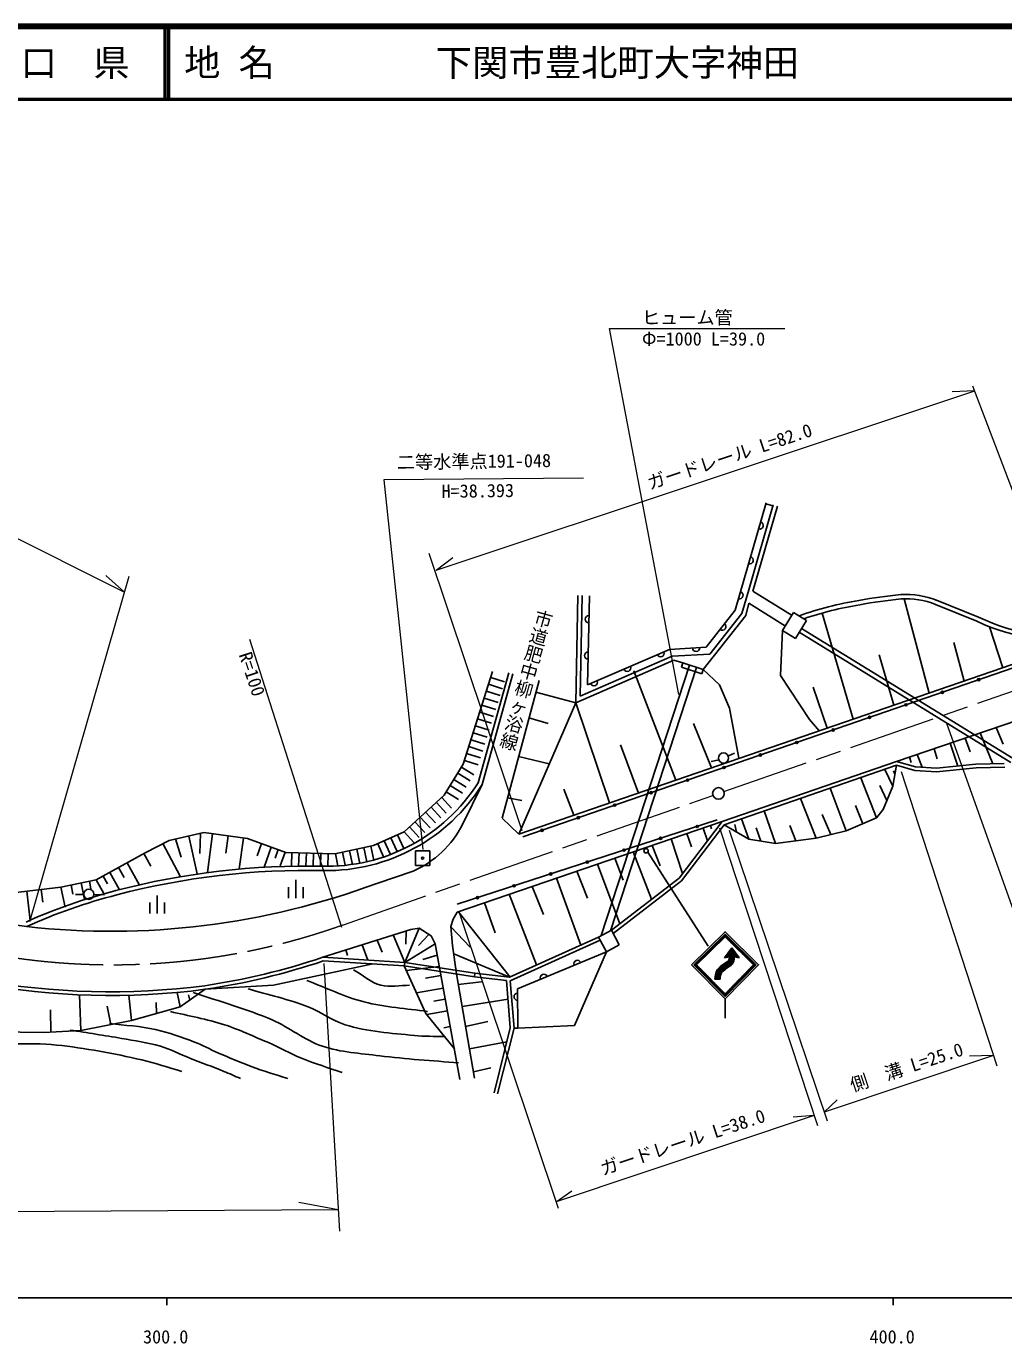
# Model space of a CAD drawing. Units: millimetres, scale not verified. Extents: x 40000 to 680000, y 20000 to 380000.
# Drawn here: x 348666 to 483193, y 198715 to 380000 of the extents above; entities that cross this region are included whole.
import ezdxf
from ezdxf.enums import TextEntityAlignment as Align

# ---------------------------------------------------------------- set-up
doc = ezdxf.new("R2010")
doc.units = ezdxf.units.MM
doc.header["$LTSCALE"] = 1000
doc.linetypes.add('CHAIN', pattern=[18.5, 12, -1.5, 3.5, -1.5])
for name, color, linetype, lineweight in [('M-BGD', 7, 'Continuous', 25), ('M-BMK', 2, 'CHAIN', 13), ('M-BMK-SRVR', 3, 'Continuous', 25), ('M-STR-HTXT', 7, 'Continuous', 13), ('M-STR-STRC', 7, 'Continuous', 25), ('M-TTL', 2, 'Continuous', 13), ('M-TTL-BAND', 7, 'Continuous', 25), ('M-TTL-LINE', 7, 'Continuous', 50), ('M-TTL-TXT', 7, 'Continuous', 50)]:
    doc.layers.add(name, color=color, linetype=linetype, lineweight=lineweight)
doc.styles.add('@ＭＳ ゴシック', font='')
doc.styles.add('ＭＳ ゴシック', font='')
doc.styles.get('@ＭＳ ゴシック').set_extended_font_data('@MS Gothic')
doc.styles.get('ＭＳ ゴシック').set_extended_font_data('MS Gothic')

# ---------------------------------------------------------------- blocks, each defined once
blk = doc.blocks.new('open_arrow')
at = {"color": 0, "linetype": 'Continuous', "lineweight": -2}
blk.add_lwpolyline([(7.5, 1.25), (0, 0), (7.5, -1.25)], dxfattribs=at)

msp = doc.modelspace()

# ---------------------------------------------------------------- hatches: boundary and pattern name
at = {"layer": 'M-STR-STRC'}
h = msp.add_hatch(dxfattribs=at)
h.set_pattern_fill('USER', color=256, style=0, pattern_type=2)
h.set_pattern_definition([(179.4106, (444838, 255051), (-2.0572, -199.9894), []), (179.4106, (444838, 255151), (-2.0572, -199.9894), [])])
h.paths.add_polyline_path([(444838, 255051), (440563, 250863), (444838, 246503), (449111, 250863), (444838, 255051), (444838, 254701), (440924, 250867), (444838, 246861), (448750, 250867), (444838, 254701)])
h = msp.add_hatch(dxfattribs=at)
h.set_pattern_fill('USER', color=256, style=0, pattern_type=2)
h.set_pattern_definition([(45, (445699, 250821), (-141.421, 141.421), []), (45, (445699, 250962), (-141.421, 141.421), [])])
h.paths.add_polyline_path([(445699, 250821), (445828, 250955), (445961, 251159), (446047, 251371), (446118, 251634), (446137, 251948), (446787, 251798), (445787, 253198), (444787, 251798), (445437, 251948), (445406, 251639), (445367, 251511), (445291, 251403), (445179, 251302), (444898, 251129), (444713, 251003), (444480, 250829), (444232, 250623), (444042, 250449), (443803, 250185), (443637, 249898), (443518, 249486), (443453, 248859), (444152, 248862), (444182, 249222), (444246, 249529), (444349, 249745), (444567, 249982), (444847, 250227), (445165, 250465), (445503, 250681)])

# ---------------------------------------------------------------- linework, layer by layer
at = {"layer": 'M-BGD'}
for p, q in [((446230, 299647), (450510, 314410)), ((451471, 314133), (448097, 302450)), ((452047, 313966), (448674, 302284)), ((450473, 314285), (451437, 314016)), ((424281, 286900), (424569, 301667)), ((424899, 287822), (425169, 301655)), ((426169, 301636), (425929, 289361)), ((448097, 302450), (447135, 299180)), ((454063, 298911), (448674, 302284)), ((472951, 288254), (469512, 301219)), ((479750, 298703), (473968, 301020)), ((442226, 294559), (446230, 299647)), ((447135, 299180), (442729, 293582)), ((448098, 300597), (447687, 298911)), ((453161, 297470), (448107, 300633)), ((454272, 299343), (452745, 296859)), ((454272, 299343), (456058, 298245)), ((462481, 284654), (458207, 299263)), ((479505, 298155), (473807, 300438)), ((447687, 298911), (441837, 291478)), ((456058, 298245), (454530, 295761)), ((483067, 291732), (481259, 297369)), ((452745, 296859), (452476, 290674)), ((452745, 296859), (454530, 295761)), ((455054, 296612), (484177, 278707)), ((455368, 297124), (485084, 278854)), ((416445, 268826), (492297, 294905)), ((416990, 268451), (492431, 294448)), ((425929, 289361), (437176, 294249)), ((437176, 294249), (442226, 294559)), ((477755, 289906), (476322, 295229)), ((437814, 292782), (424281, 286900)), ((437575, 293332), (424899, 287822)), ((439972, 292088), (427803, 254870)), ((437575, 293332), (442729, 293582)), ((439048, 292390), (437814, 292782)), ((439048, 292390), (438855, 291798)), ((441837, 291478), (439048, 292390)), ((468059, 286572), (466038, 293502)), ((410846, 275905), (415059, 291040)), ((411401, 275659), (415637, 290879)), ((412587, 290408), (414494, 289805)), ((440922, 291777), (429077, 255546)), ((432266, 291322), (438070, 276261)), ((441644, 290886), (438855, 291798)), ((441837, 291478), (441644, 290886)), ((441837, 291478), (444085, 289399)), ((452476, 290674), (456466, 284627)), ((411984, 288501), (413891, 287898)), ((412286, 289455), (414193, 288852)), ((419242, 289969), (414141, 271047)), ((424281, 286900), (418808, 288361)), ((444085, 289399), (445442, 286149)), ((458891, 283420), (456988, 289059)), ((468437, 278827), (499452, 289399)), ((411382, 286594), (413289, 285991)), ((411683, 287548), (413590, 286945)), ((416445, 268826), (424281, 286900)), ((424281, 286900), (428943, 273123)), ((410779, 284687), (412686, 284084)), ((411080, 285641), (412987, 285038)), ((417856, 284828), (420502, 284082)), ((445442, 286149), (446717, 279279)), ((456466, 284627), (457824, 283023)), ((410477, 283734), (412384, 283131)), ((442975, 277947), (440493, 284082)), ((482160, 283505), (483104, 281233)), ((409874, 281827), (411781, 281224)), ((410176, 282780), (412083, 282177)), ((432908, 274486), (430456, 281120)), ((475810, 281340), (476876, 278210)), ((477874, 282044), (478579, 280164)), ((479958, 282754), (481690, 278519)), ((409272, 279920), (411179, 279317)), ((409573, 280873), (411480, 280270)), ((416428, 279530), (420636, 278493)), ((445337, 279598), (446160, 279968)), ((470242, 279442), (470475, 278683)), ((471285, 279798), (471997, 278033)), ((473625, 280595), (474054, 279218)), ((408565, 278060), (410268, 277012)), ((408970, 278966), (410877, 278363)), ((444021, 279063), (442910, 278817)), ((468437, 278827), (444434, 270559)), ((468452, 278303), (444740, 270135)), ((467930, 275444), (466816, 277740)), ((467930, 275444), (468452, 278303)), ((468233, 277101), (468012, 277541)), ((471069, 278086), (468437, 278827)), ((470986, 277590), (468452, 278303)), ((473959, 277420), (470986, 277590)), ((473949, 277922), (471069, 278086)), ((479379, 278457), (473949, 277922)), ((479410, 277957), (473959, 277420)), ((483282, 278562), (479379, 278457)), ((483362, 278064), (479410, 277957)), ((407517, 276357), (409220, 275309)), ((408041, 277208), (409744, 276160)), ((408711, 270163), (411401, 275659)), ((465709, 271083), (463519, 276604)), ((405849, 273881), (407196, 272402)), ((406469, 274653), (408172, 273605)), ((406993, 275505), (408696, 274457)), ((414886, 273811), (416882, 273469)), ((424042, 271438), (422641, 275032)), ((457400, 268286), (455244, 273753)), ((461513, 269273), (459322, 275158)), ((467124, 273477), (466161, 275526)), ((466614, 272235), (467930, 275444)), ((404370, 272534), (405717, 271055)), ((405110, 273208), (406456, 271729)), ((451805, 267546), (450208, 272019)), ((463824, 270270), (462788, 272770)), ((465709, 271083), (466614, 272235)), ((402152, 270515), (403499, 269036)), ((402892, 271188), (404238, 269709)), ((403631, 271861), (404977, 270382)), ((407991, 259185), (443779, 270785)), ((407991, 258115), (444434, 270559)), ((414141, 271047), (416445, 268826)), ((444434, 270559), (438511, 262784)), ((444740, 270135), (438869, 262429)), ((444740, 270135), (448103, 268121)), ((446425, 269126), (446211, 270137)), ((448103, 268121), (447124, 270957)), ((459423, 268772), (458222, 271536)), ((461513, 269273), (465709, 271083)), ((368327, 267972), (373099, 269042)), ((371011, 268574), (372180, 263356)), ((372652, 268942), (372569, 266178)), ((373099, 269042), (379104, 268219)), ((374312, 268876), (373581, 263538)), ((376430, 268586), (376104, 266205)), ((398852, 268343), (399674, 266520)), ((399764, 268754), (400586, 266931)), ((400673, 269168), (402020, 267689)), ((401413, 269841), (402759, 268363)), ((439605, 268910), (440246, 267093)), ((441839, 269672), (442410, 267902)), ((442822, 270008), (442961, 269561)), ((449762, 267863), (449132, 269685)), ((454599, 267915), (453739, 270014)), ((457400, 268286), (461513, 269273)), ((365036, 266245), (368327, 267972)), ((367471, 267523), (369820, 263049)), ((369200, 268168), (369957, 265643)), ((378548, 268295), (377968, 264059)), ((379104, 268219), (384370, 266327)), ((381022, 267530), (380423, 265862)), ((382388, 267039), (381406, 264308)), ((383334, 266699), (382919, 265543)), ((393159, 266555), (393565, 264671)), ((394137, 266766), (394558, 264811)), ((395114, 266976), (395535, 265021)), ((396092, 267187), (396513, 265232)), ((397029, 267521), (397851, 265697)), ((397940, 267932), (398763, 266109)), ((402216, 264531), (402216, 266531)), ((402216, 266531), (404216, 266531)), ((404216, 266531), (404216, 264531)), ((434790, 267266), (435927, 264460)), ((437444, 268172), (438996, 263421)), ((448103, 268121), (451805, 267546)), ((451805, 267546), (457400, 268286)), ((358290, 262543), (365036, 266245)), ((362566, 264889), (364244, 261829)), ((364849, 266146), (365798, 264417)), ((384280, 266359), (383600, 264467)), ((385209, 266301), (385150, 264419)), ((386208, 266270), (386151, 264434)), ((387208, 266238), (387152, 264440)), ((388207, 266207), (388152, 264436)), ((389207, 266176), (389152, 264423)), ((390206, 266145), (390152, 264400)), ((391204, 266134), (391564, 264461)), ((392182, 266345), (392569, 264546)), ((427277, 264700), (430363, 256506)), ((429667, 265516), (430826, 262486)), ((432202, 266382), (434727, 259869)), ((359229, 263058), (359816, 261989)), ((360168, 263573), (361484, 261176)), ((361367, 264231), (362116, 262867)), ((396906, 262059), (401924, 263746)), ((404216, 264531), (402216, 264531)), ((424445, 263733), (425931, 260018)), ((346855, 260733), (353436, 261555)), ((350711, 261215), (350930, 259461)), ((353436, 261555), (358290, 262543)), ((353436, 261555), (353997, 258800)), ((354814, 261836), (355071, 260573)), ((356192, 262116), (356658, 259821)), ((357339, 262349), (357553, 261298)), ((358290, 262543), (359321, 260664)), ((384773, 261543), (384773, 260043)), ((385773, 260043), (385773, 262543)), ((386773, 261543), (386773, 260043)), ((418307, 261638), (419843, 257797)), ((421622, 262769), (424987, 253573)), ((438511, 262784), (429208, 255616)), ((438869, 262429), (429446, 255168)), ((348711, 260965), (349211, 256964)), ((356485, 260512), (355416, 260512)), ((358007, 260512), (359447, 260470)), ((365687, 259404), (365687, 257904)), ((366687, 257904), (366687, 260404)), ((367687, 259404), (367687, 257904)), ((411739, 259395), (413221, 255246)), ((415140, 260556), (418892, 250833)), ((407416, 257128), (407991, 258115)), ((408120, 258167), (415277, 249158)), ((389478, 251883), (401574, 255730)), ((402726, 255894), (400749, 251184)), ((401574, 255730), (402726, 255894)), ((402726, 255894), (404372, 254825)), ((407087, 256141), (407416, 257128)), ((407333, 253508), (407087, 256141)), ((407093, 256067), (409765, 253272)), ((429208, 255616), (427424, 254668)), ((429208, 255616), (430289, 253581)), ((396945, 254258), (397651, 252593)), ((399178, 254968), (400749, 251184)), ((400970, 255537), (400880, 253704)), ((404056, 255030), (402649, 253498)), ((404372, 254825), (404947, 253755)), ((427424, 254668), (415188, 249169)), ((427659, 254226), (415268, 248656)), ((427424, 254668), (428505, 252634)), ((392641, 252889), (392859, 252141)), ((394878, 253600), (395680, 251499)), ((404947, 253755), (400749, 251184)), ((403246, 251565), (405232, 252177)), ((404947, 253755), (408321, 235080)), ((407868, 249601), (407333, 253508)), ((407489, 252373), (415195, 249158)), ((428505, 252634), (416285, 247533)), ((428505, 252634), (424142, 242515)), ((430289, 253581), (428505, 252634)), ((382678, 248048), (396376, 250968)), ((400749, 251184), (389478, 251883)), ((400696, 250687), (389545, 251378)), ((400749, 251184), (400696, 250687)), ((410350, 249208), (400696, 250687)), ((400696, 250687), (403657, 244140)), ((410416, 249703), (400749, 251184)), ((405487, 250619), (400981, 250055)), ((403595, 249035), (405741, 249361)), ((410377, 235244), (407868, 249601)), ((408126, 248123), (411329, 248500)), ((410416, 249703), (410350, 249208)), ((414762, 248713), (410350, 249208)), ((415188, 249169), (410416, 249703)), ((414762, 248713), (415287, 242187)), ((415268, 248656), (415792, 242145)), ((356167, 241795), (355966, 246727)), ((363160, 243194), (362786, 246670)), ((369823, 245086), (369419, 247054)), ((373299, 247480), (369823, 245086)), ((371152, 246001), (370975, 246731)), ((373299, 247480), (382678, 248048)), ((406052, 247642), (402366, 246994)), ((416285, 247533), (416326, 242145)), ((360296, 242621), (359787, 245168)), ((369823, 245086), (363160, 243194)), ((366596, 244170), (366533, 245662)), ((404747, 245868), (406330, 246100)), ((408649, 245133), (414971, 246107)), ((352053, 241596), (352012, 244675)), ((363160, 243194), (356167, 241795)), ((403657, 244140), (407606, 239286)), ((406619, 244503), (403774, 243996)), ((409133, 242366), (412192, 243029)), ((351066, 241548), (342921, 241631)), ((356167, 241795), (351066, 241548)), ((407005, 242365), (406125, 242165)), ((415287, 242187), (413044, 233237)), ((415792, 242145), (413529, 233116)), ((416326, 242145), (415792, 242145)), ((424142, 242515), (416326, 242145)), ((409673, 239271), (414803, 240257)), ((410225, 236118), (412604, 236694))]:
    msp.add_line(p, q, dxfattribs=at)
msp.add_lwpolyline([(384370, 266327), (391121, 266116), (396469, 267268), (400664, 269160), (406176, 274179), (408809, 278457), (412840, 291208)], dxfattribs=at)
for centre, radius in [((444638, 279310), 700), ((433963, 266538), 300), ((403216, 265531), 150), ((357267, 260553), 700)]:
    msp.add_circle(centre, radius, dxfattribs=at)
for centre, radius, start, end in [((449612, 311315), 500, 253.83256, 73.83256), ((448220, 306512), 500, 253.83256, 73.83256), ((446828, 301710), 500, 253.83256, 73.83256), ((470666, 254819), 46756, 99.09268, 109.54559), ((474862, 239473), 62596, 95.35471, 100.66614), ((474862, 239473), 61996, 95.35471, 100.67376), ((469778, 290472), 11350, 67.98475, 93.73755), ((469778, 290472), 10750, 67.98475, 93.73755), ((470666, 254819), 46156, 99.08246, 108.94266), ((426106, 298413), 500, 88.88295, 268.88295), ((444466, 297406), 500, 231.79955, 51.79955), ((490217, 319714), 24073, 243.57745, 283.89901), ((490217, 319714), 23473, 243.51919, 283.83173), ((426008, 293414), 500, 88.88295, 268.88295), ((435967, 293724), 500, 203.4922, 23.4922), ((440851, 294474), 500, 183.50536, 3.50536), ((431382, 291731), 500, 203.4922, 23.4922), ((479765, 290083), 150, 0, 180), ((479765, 290083), 150, 180, 0), ((426796, 289737), 500, 203.4922, 23.4922), ((474754, 288356), 150, 0, 180), ((474754, 288356), 150, 180, 0), ((469743, 286629), 150, 0, 180), ((469743, 286629), 150, 180, 0), ((464732, 284903), 150, 0, 180), ((464732, 284903), 150, 180, 0), ((459721, 283176), 150, 0, 180), ((459721, 283176), 150, 180, 0), ((454710, 281449), 150, 0, 180), ((454710, 281449), 150, 180, 0), ((449700, 279722), 150, 0, 180), ((449700, 279722), 150, 180, 0), ((444689, 277996), 150, 0, 180), ((444689, 277996), 150, 180, 0), ((389985, 289088), 24678, 268.34487, 327.70974), ((389985, 289088), 25278, 269.21888, 327.91094), ((439678, 276269), 150, 0, 180), ((439678, 276269), 150, 180, 0), ((434667, 274542), 150, 0, 180), ((434667, 274542), 150, 180, 0), ((429656, 272816), 150, 0, 180), ((429656, 272816), 150, 180, 0), ((396248, 276548), 14004, 293.913, 332.87499), ((424645, 271089), 150, 0, 180), ((424645, 271089), 150, 180, 0), ((419635, 269362), 150, 0, 180), ((419635, 269362), 150, 180, 0), ((435969, 268253), 150, 0, 180), ((441010, 269888), 150, 0, 180), ((441010, 269888), 150, 180, 0), ((430927, 266619), 150, 0, 180), ((430927, 266619), 150, 180, 0), ((435969, 268253), 150, 180, 0), ((362800, 362541), 107350, 244.3297, 262.45868), ((425885, 264985), 150, 0, 180), ((425885, 264985), 150, 180, 0), ((387259, 160571), 103869, 88.68054, 104.65365), ((387259, 160571), 103269, 88.67896, 104.65436), ((420843, 263351), 150, 0, 180), ((420843, 263351), 150, 180, 0), ((380188, 186317), 77172, 104.4099, 114.14516), ((360398, 359798), 104335, 263.56833, 290.48153), ((415802, 261717), 150, 0, 180), ((415802, 261717), 150, 180, 0), ((380188, 186317), 76572, 104.40894, 114.27253), ((410760, 260082), 150, 0, 180), ((410760, 260082), 150, 180, 0), ((360219, 348625), 101987, 242.12277, 277.36868), ((360219, 348625), 101487, 242.12037, 277.36599), ((359286, 341685), 94741, 278.46331, 288.58301), ((359286, 341685), 95241, 278.46043, 288.52411), ((424523, 250972), 500, 22.65348, 202.65348), ((419909, 249046), 500, 22.65348, 202.65348), ((416294, 246460), 500, 90.43736, 270.43736)]:
    msp.add_arc(centre, radius, start, end, dxfattribs=at)
for points, knots in [([(393692, 250176), (394953, 249463), (396075, 248406), (397476, 248037), (398749, 247703), (400109, 248037), (401425, 248037)], [0, 0, 0, 0, 1, 1, 1, 2, 2, 2, 2]), ([(387275, 248696), (389908, 247708), (392452, 246441), (395173, 245734), (398018, 244994), (400987, 244856), (403893, 244418)], [0, 0, 0, 0, 1, 1, 1, 2, 2, 2, 2]), ([(371644, 247050), (375264, 245789), (378986, 244790), (382503, 243266), (384889, 242232), (386949, 240473), (389414, 239646), (391944, 238797), (394665, 238670), (397312, 238330), (400917, 237866), (404552, 237671), (408171, 237342)], [0, 0, 0, 0, 1, 1, 1, 2, 2, 2, 3, 3, 3, 4, 4, 4, 4]), ([(379212, 247544), (381955, 246721), (384771, 246114), (387439, 245076), (389200, 244391), (390737, 243170), (392540, 242608), (395613, 241649), (398879, 241438), (402083, 241127), (403449, 240994), (404826, 241017), (406197, 240962)], [0, 0, 0, 0, 1, 1, 1, 2, 2, 2, 3, 3, 3, 4, 4, 4, 4]), ([(368517, 244418), (370985, 243814), (373504, 243389), (375922, 242608), (378005, 241934), (379980, 240962), (382010, 240139)], [0, 0, 0, 0, 1, 1, 1, 2, 2, 2, 2]), ([(354696, 241867), (357054, 241483), (359420, 241142), (361771, 240715), (363560, 240391), (365378, 240170), (367119, 239646), (368509, 239227), (369806, 238549), (371150, 238000)], [0, 0, 0, 0, 1, 1, 1, 2, 2, 2, 3, 3, 3, 3]), ([(360126, 242772), (362237, 242498), (364383, 242416), (366461, 241949), (368288, 241539), (370063, 240903), (371808, 240222), (372905, 239793), (373947, 239235), (375017, 238741)], [0, 0, 0, 0, 1, 1, 1, 2, 2, 2, 3, 3, 3, 3]), ([(325326, 239317), (329330, 239344), (333336, 239265), (337337, 239399), (340522, 239506), (343694, 239923), (346880, 239975), (348855, 240007), (350839, 240008), (352804, 239810), (356765, 239411), (360688, 238641), (364568, 237754), (366430, 237328), (368243, 236712), (370081, 236191)], [0, 0, 0, 0, 1, 1, 1, 2, 2, 2, 3, 3, 3, 4, 4, 4, 5, 5, 5, 5]), ([(382010, 240139), (383518, 239426), (384992, 238635), (386534, 238000), (388363, 237248), (390264, 236684), (392129, 236026)], [0, 0, 0, 0, 1, 1, 1, 2, 2, 2, 2]), ([(371150, 238000), (372713, 237397), (374288, 236822), (375839, 236191), (376613, 235876), (377375, 235532), (378143, 235203)], [0, 0, 0, 0, 1, 1, 1, 2, 2, 2, 2]), ([(375017, 238741), (376552, 238110), (378066, 237423), (379624, 236849), (381276, 236240), (382969, 235752), (384642, 235203)], [0, 0, 0, 0, 1, 1, 1, 2, 2, 2, 2])]:
    msp.add_open_spline(points, degree=3, knots=knots, dxfattribs=at)
at = {"layer": 'M-BMK'}
for p, q in [((444691, 274693), (537101, 306798)), ((392311, 256372), (443181, 274166))]:
    msp.add_line(p, q, dxfattribs=at)
msp.add_arc((360515, 345329), 94468, 261.93946, 289.66902, dxfattribs=at)
at = {"layer": 'M-BMK-SRVR'}
msp.add_circle((443936, 274431), 800, dxfattribs=at)
at = {"layer": 'M-STR-HTXT'}
for p, q in [((267320, 349591), (362196, 302153)), ((438488, 288051), (428945, 338400)), ((428945, 338400), (453085, 338400)), ((492457, 294962), (478965, 330503)), ((405086, 305163), (479216, 329841)), ((479216, 329841), (476085, 329680)), ((416933, 269294), (404099, 307467)), ((405086, 305163), (407390, 306891)), ((349143, 256789), (362824, 304333)), ((362196, 302153), (359591, 304423)), ((392088, 255966), (379418, 295620)), ((475345, 284102), (484559, 258270)), ((469092, 277439), (482255, 236962)), ((444082, 269705), (457574, 228735)), ((445399, 269376), (458891, 229393)), ((408213, 258187), (421869, 217382)), ((389620, 251030), (391759, 214173)), ((481790, 238392), (458488, 230587)), ((481790, 238392), (478471, 238278)), ((458488, 230587), (460289, 232272)), ((457116, 230127), (421586, 218227)), ((457116, 230127), (454201, 229887)), ((421586, 218227), (423762, 219767)), ((391587, 217138), (386164, 218122)), ((391587, 217138), (338941, 216806))]:
    msp.add_line(p, q, dxfattribs=at)
msp.add_lwpolyline([(425355, 317820), (397892, 317574), (403263, 266721)], dxfattribs=at)
at = {"layer": 'M-STR-STRC'}
for p, q in [((434210, 266332), (442519, 253416)), ((444838, 255051), (440563, 250863)), ((444838, 254701), (440924, 250867)), ((449111, 250863), (444838, 255051)), ((448750, 250867), (444838, 254701)), ((445787, 253198), (444787, 251798)), ((446787, 251798), (445787, 253198)), ((440563, 250863), (444838, 246503)), ((440924, 250867), (444838, 246861)), ((443803, 250185), (443637, 249898)), ((444042, 250449), (443803, 250185)), ((444232, 250623), (444042, 250449)), ((444480, 250829), (444232, 250623)), ((444713, 251003), (444480, 250829)), ((444567, 249982), (444847, 250227)), ((444898, 251129), (444713, 251003)), ((444787, 251798), (445437, 251948)), ((444838, 246861), (448750, 250867)), ((444838, 246503), (449111, 250863)), ((444847, 250227), (445165, 250465)), ((445179, 251302), (444898, 251129)), ((445165, 250465), (445503, 250681)), ((445291, 251403), (445179, 251302)), ((445367, 251511), (445291, 251403)), ((445406, 251639), (445367, 251511)), ((445437, 251948), (445406, 251639)), ((445503, 250681), (445699, 250821)), ((445699, 250821), (445828, 250955)), ((445828, 250955), (445961, 251159)), ((445961, 251159), (446047, 251371)), ((446047, 251371), (446118, 251634)), ((446118, 251634), (446137, 251948)), ((446137, 251948), (446787, 251798)), ((443518, 249486), (443453, 248859)), ((443453, 248859), (444152, 248862)), ((443637, 249898), (443518, 249486)), ((444152, 248862), (444182, 249222)), ((444182, 249222), (444246, 249529)), ((444246, 249529), (444349, 249745)), ((444349, 249745), (444567, 249982)), ((444838, 246146), (444838, 243525))]:
    msp.add_line(p, q, dxfattribs=at)
msp.add_lwpolyline([(440209, 250867), (444838, 255401), (449464, 250867), (444838, 246146)], close=True, dxfattribs=at)
at = {"layer": 'M-TTL', "lineweight": 140}
msp.add_line((680000, 380000), (40000, 380000), dxfattribs=at)
at = {"layer": 'M-TTL-BAND'}
for p, q in [((40000, 205000), (579000, 205000)), ((368000, 205000), (368000, 204000)), ((468000, 205000), (468000, 204000))]:
    msp.add_line(p, q, dxfattribs=at)
at = {"layer": 'M-TTL-LINE'}
for p, q in [((367750, 380000), (367750, 370000)), ((368250, 380000), (368250, 370000)), ((40000, 370000), (680000, 370000))]:
    msp.add_line(p, q, dxfattribs=at)

# ---------------------------------------------------------------- block references
at = {"layer": 'M-STR-HTXT', "rotation": 180.5}
msp.add_blockref('open_arrow', (425355, 317820), dxfattribs=at)

# ---------------------------------------------------------------- texts
at = {"layer": 'M-BGD', "style": '@ＭＳ ゴシック'}
msp.add_text('市道肥中柳ヶ浴線', height=1833, rotation=254.384, dxfattribs=at).set_placement((418753, 300034), align=Align.BOTTOM_LEFT)
at = {"layer": 'M-STR-HTXT', "style": 'ＭＳ ゴシック'}
for s, rotation, p in [('ヒューム管', 0.002, (433403, 338460)), ('Φ=1000 L=39.0', 0.002, (433403, 335523)), ('ガードレール L=82.0', 18.318, (434662, 315687)), ('R=100', 288.289, (377366, 293361)), ('側\u3000溝 L=25.0', 18.318, (462581, 232824)), ('ガードレール L=38.0', 18.318, (428204, 221327))]:
    msp.add_text(s, height=1833, rotation=rotation, dxfattribs=at).set_placement(p, align=Align.BOTTOM_LEFT)
for s, p in [('二等水準点191-048', (410297, 318671)), ('H=38.393', (410823, 314618))]:
    msp.add_text(s, height=1833, rotation=0.724, dxfattribs=at).set_placement(p, align=Align.BOTTOM_CENTER)
at = {"layer": 'M-TTL-BAND', "style": 'ＭＳ ゴシック'}
for s, p in [('300.0', (367844, 198195)), ('400.0', (467844, 198195))]:
    msp.add_text(s, height=1833, dxfattribs=at).set_placement(p, align=Align.BOTTOM_CENTER)
at = {"layer": 'M-TTL-TXT', "style": 'ＭＳ ゴシック'}
msp.add_text('山\u3000口\u3000県', height=3666, dxfattribs=at).set_placement((350375, 375000), align=Align.MIDDLE_CENTER)
for s, p in [('地 名', (370380, 375000)), ('下関市豊北町大字神田', (405024, 375000))]:
    msp.add_text(s, height=3666, dxfattribs=at).set_placement(p, align=Align.MIDDLE_LEFT)

doc.saveas('drawing.dxf')
